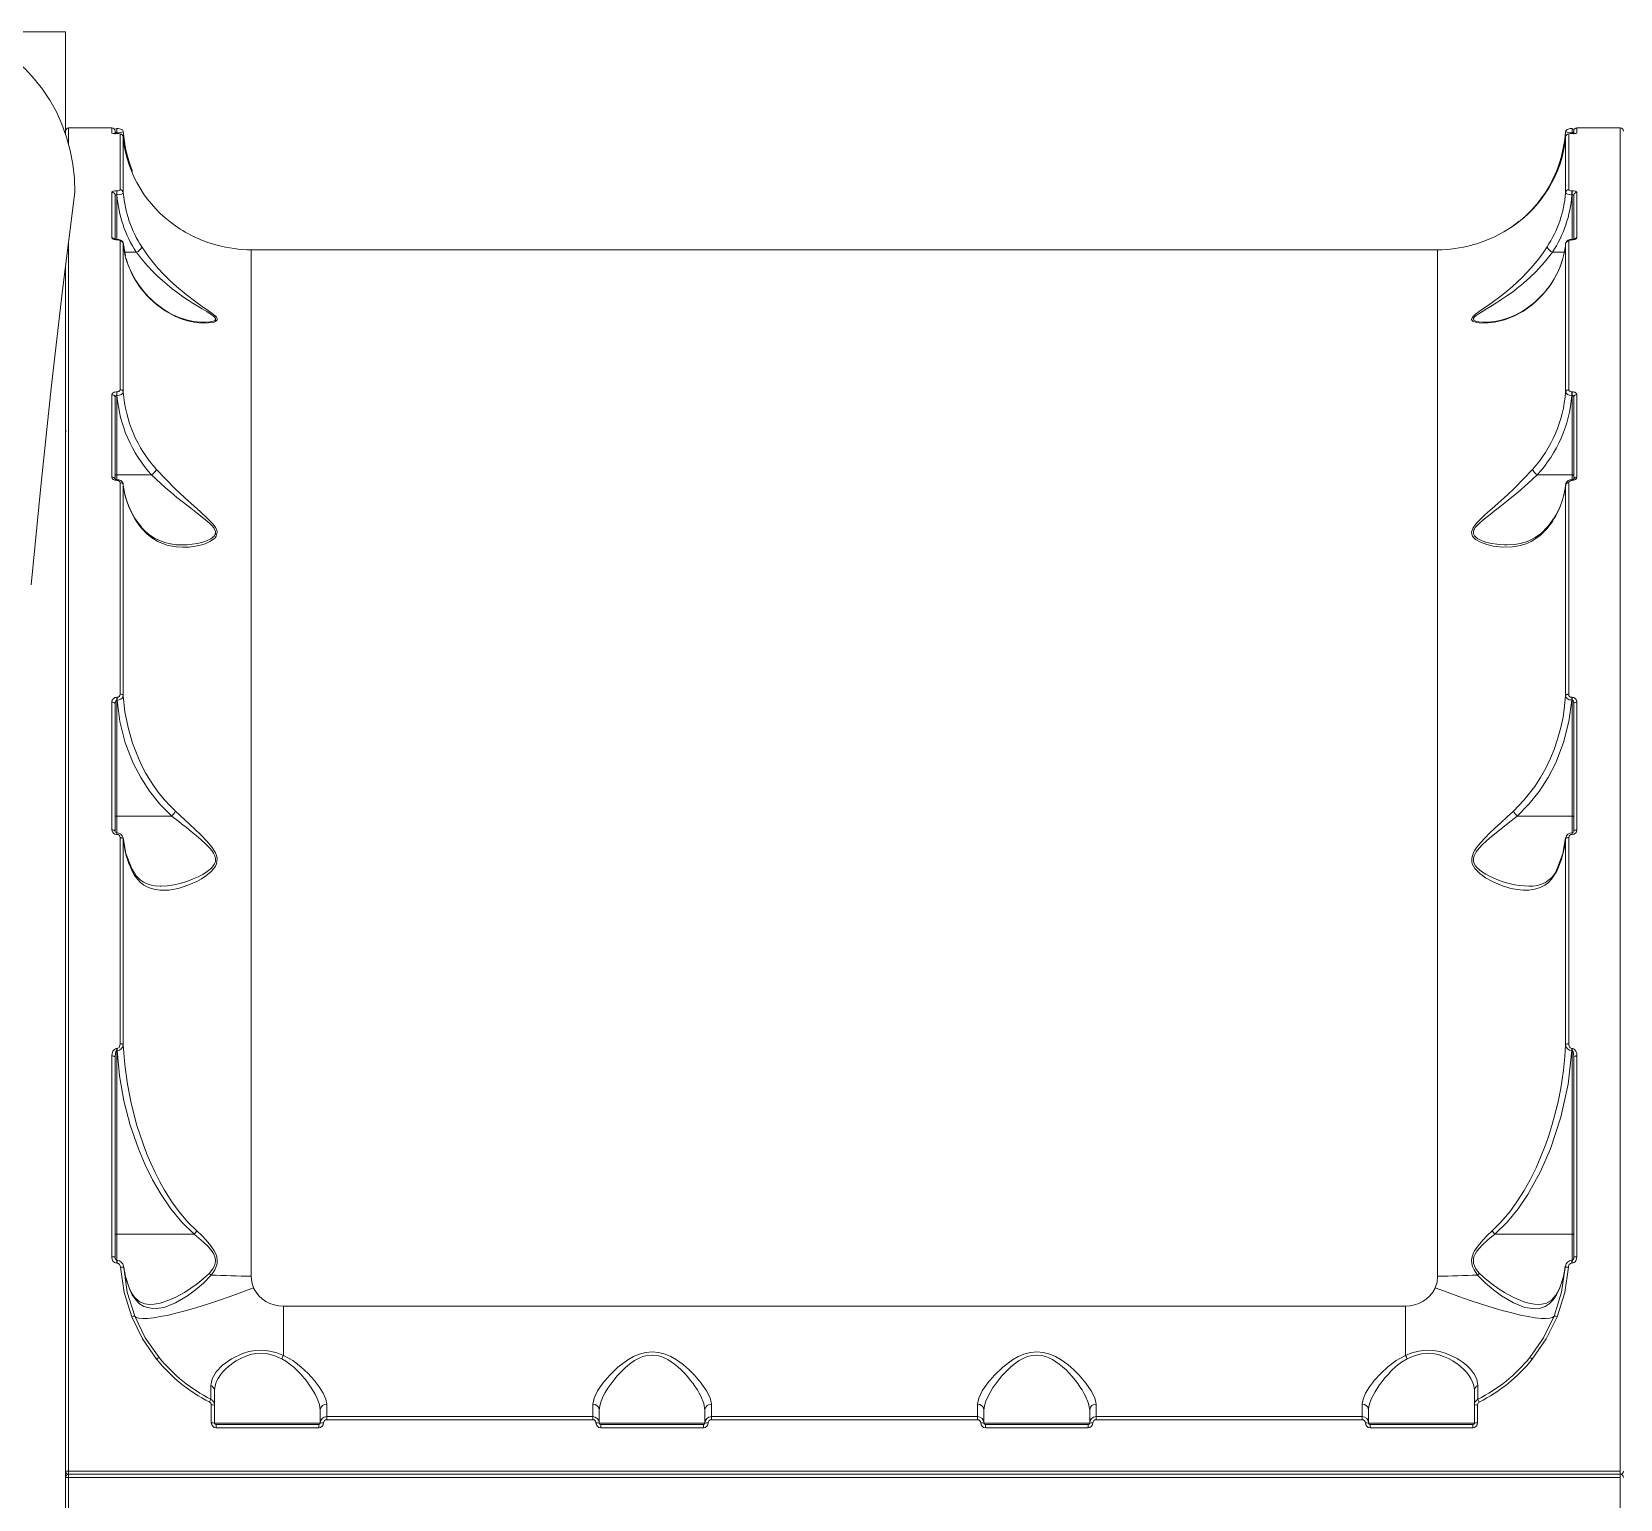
# Model space of a CAD drawing. Header units: millimetres. Extents: x -3852 to 3754, y -3689 to 3034.
# Drawn here: x 189 to 684.5, y 1056.1 to 1513.9 of the extents above; entities that cross this region are included whole.
import ezdxf

# ---------------------------------------------------------------- set-up
doc = ezdxf.new("R2010")
doc.units = ezdxf.units.MM
doc.layers.add('DIKOM_ОБЪЕКТ', color=7, linetype='Continuous')

msp = doc.modelspace()

# ---------------------------------------------------------------- linework, layer by layer
at = {"layer": 'DIKOM_ОБЪЕКТ', "color": 7, "linetype": 'Continuous', "lineweight": 15}
for p, q in [((199.538, 1513.883), (178.538, 1513.883)), ((199.538, 1482.099), (199.538, 1513.883)), ((214.038, 1483.883), (200.538, 1483.883)), ((200.538, 1478.815), (200.538, 1483.883)), ((214.038, 1482.287), (214.038, 1483.883)), ((215.038, 1481.992), (215.038, 1482.722)), ((215.571, 1483.715), (215.538, 1483.715)), ((215.538, 1482.38), (215.538, 1483.715)), ((215.538, 1482.38), (215.571, 1482.38)), ((215.538, 1482.38), (215.538, 1482.125)), ((215.641, 1482.125), (215.538, 1482.125)), ((215.538, 1482.121), (215.538, 1482.125)), ((215.641, 1482.121), (215.538, 1482.121)), ((215.571, 1482.38), (215.571, 1483.715)), ((215.571, 1482.38), (215.609, 1482.111)), ((215.641, 1482.121), (215.641, 1482.125)), ((215.752, 1482.119), (215.641, 1482.123)), ((216.598, 1464.58), (216.598, 1482.011)), ((217.595, 1482.755), (217.525, 1482.694)), ((667.551, 1482.693), (667.481, 1482.755)), ((668.478, 1482.011), (668.478, 1464.58)), ((669.435, 1482.123), (669.358, 1482.12)), ((669.538, 1482.125), (669.435, 1482.125)), ((669.435, 1482.121), (669.435, 1482.125)), ((669.538, 1482.121), (669.435, 1482.121)), ((669.505, 1482.38), (669.467, 1482.111)), ((669.538, 1483.715), (669.505, 1483.715)), ((669.505, 1483.715), (669.505, 1482.38)), ((669.505, 1482.38), (669.538, 1482.38)), ((669.538, 1483.715), (669.538, 1482.38)), ((669.538, 1482.125), (669.538, 1482.38)), ((669.538, 1482.121), (669.538, 1482.125)), ((670.038, 1482.722), (670.038, 1481.991)), ((684.538, 1483.883), (671.038, 1483.883)), ((671.038, 1483.883), (671.038, 1482.287)), ((684.538, 1483.883), (684.538, 1064.885)), ((217.595, 1463.696), (217.595, 1481.088)), ((667.481, 1481.088), (667.481, 1463.696)), ((214.038, 1449.62), (214.038, 1463.821)), ((215.038, 1449.123), (215.038, 1462.869)), ((215.593, 1464.278), (215.538, 1464.278)), ((215.538, 1462.994), (215.538, 1464.278)), ((215.538, 1462.994), (215.593, 1462.994)), ((215.538, 1462.994), (215.538, 1449.077)), ((215.593, 1464.278), (215.593, 1462.994)), ((669.538, 1464.278), (669.483, 1464.278)), ((669.483, 1462.994), (669.483, 1464.278)), ((669.483, 1462.994), (669.538, 1462.994)), ((669.538, 1464.278), (669.538, 1462.994)), ((669.538, 1449.077), (669.538, 1462.994)), ((670.038, 1462.869), (670.038, 1449.124)), ((671.038, 1463.821), (671.038, 1449.62)), ((653.047, 1454.752), (650.773, 1453.069)), ((200.538, 1064.885), (200.538, 1448.57)), ((215.618, 1449.077), (215.538, 1449.077)), ((215.538, 1448.993), (215.538, 1449.077)), ((215.618, 1448.993), (215.538, 1448.993)), ((215.618, 1449.076), (215.618, 1448.993)), ((216.598, 1402.195), (216.598, 1448.582)), ((217.512, 1447.953), (217.595, 1447.733)), ((218.271, 1443.965), (217.537, 1448.111)), ((217.595, 1401.448), (217.595, 1447.733)), ((667.481, 1447.733), (667.481, 1401.448)), ((667.538, 1448.111), (667.493, 1447.764)), ((668.478, 1448.582), (668.478, 1402.195)), ((669.538, 1449.077), (669.458, 1449.077)), ((669.458, 1448.993), (669.458, 1449.076)), ((669.538, 1448.993), (669.458, 1448.993)), ((669.538, 1448.993), (669.538, 1449.077)), ((221.653, 1445.113), (218.068, 1445.113)), ((221.653, 1445.113), (221.659, 1445.114)), ((627.588, 1445.883), (257.488, 1445.883)), ((257.488, 1445.883), (257.488, 1125.731)), ((627.588, 1125.731), (627.588, 1445.883)), ((663.417, 1445.114), (663.423, 1445.113)), ((663.423, 1445.113), (667.076, 1445.113)), ((199.538, 687.189), (199.538, 1440.578)), ((227.906, 1428.851), (227.733, 1429.114)), ((657.342, 1429.113), (657.17, 1428.851)), ((642.827, 1423.279), (642.337, 1423.273)), ((214.038, 1374.925), (214.038, 1400.645)), ((215.038, 1374.32), (215.038, 1399.843)), ((215.538, 1401.585), (215.618, 1401.585)), ((215.538, 1401.585), (215.538, 1400.455)), ((215.538, 1400.455), (215.538, 1375.653)), ((215.538, 1400.455), (215.618, 1400.455)), ((215.618, 1401.585), (215.618, 1400.455)), ((669.458, 1401.585), (669.538, 1401.585)), ((669.458, 1400.455), (669.458, 1401.585)), ((669.538, 1400.455), (669.458, 1400.455)), ((669.538, 1401.585), (669.538, 1400.455)), ((669.538, 1375.653), (669.538, 1400.455)), ((670.038, 1399.843), (670.038, 1374.32)), ((671.038, 1400.645), (671.038, 1374.925)), ((226.426, 1375.653), (215.538, 1375.653)), ((215.538, 1375.653), (215.538, 1374.174)), ((215.593, 1374.174), (215.538, 1374.174)), ((215.538, 1373.912), (215.538, 1374.174)), ((215.538, 1373.912), (215.593, 1373.912)), ((215.593, 1374.174), (215.593, 1373.912)), ((216.598, 1307.256), (216.598, 1373.233)), ((217.503, 1372.856), (217.595, 1372.55)), ((217.595, 1306.719), (217.595, 1372.55)), ((226.426, 1375.653), (226.428, 1375.654)), ((658.648, 1375.654), (658.65, 1375.653)), ((658.65, 1375.653), (669.538, 1375.653)), ((667.481, 1372.55), (667.573, 1372.856)), ((667.481, 1372.55), (667.481, 1306.719)), ((668.478, 1373.233), (668.478, 1307.256)), ((669.538, 1374.174), (669.483, 1374.174)), ((669.483, 1373.912), (669.483, 1374.174)), ((669.483, 1373.912), (669.538, 1373.912)), ((669.538, 1374.174), (669.538, 1375.653)), ((669.538, 1374.174), (669.538, 1373.912)), ((214.038, 1264.905), (214.038, 1304.768)), ((215.038, 1264.426), (215.038, 1304.195)), ((215.538, 1306.29), (215.641, 1306.29)), ((215.538, 1306.29), (215.538, 1305.39)), ((215.538, 1305.39), (215.538, 1269.236)), ((215.538, 1305.39), (215.641, 1305.39)), ((215.641, 1306.29), (215.641, 1305.39)), ((669.435, 1306.29), (669.538, 1306.29)), ((669.435, 1306.29), (669.435, 1305.39)), ((669.538, 1305.39), (669.435, 1305.39)), ((669.538, 1306.29), (669.538, 1305.39)), ((669.538, 1269.236), (669.538, 1305.39)), ((670.038, 1304.195), (670.038, 1264.426)), ((671.038, 1304.768), (671.038, 1264.905)), ((232.698, 1269.236), (215.538, 1269.236)), ((215.538, 1269.236), (215.538, 1264.013)), ((232.701, 1269.237), (232.698, 1269.236)), ((652.375, 1269.237), (652.378, 1269.236)), ((652.378, 1269.236), (669.538, 1269.236)), ((669.538, 1264.013), (669.538, 1269.236)), ((215.571, 1264.013), (215.538, 1264.013)), ((215.538, 1263.488), (215.538, 1264.013)), ((215.571, 1263.488), (215.571, 1264.013)), ((669.538, 1264.013), (669.505, 1264.013)), ((669.505, 1264.013), (669.505, 1263.488)), ((669.538, 1264.013), (669.538, 1263.488)), ((215.538, 1263.488), (215.571, 1263.488)), ((216.598, 1198.195), (216.598, 1262.516)), ((217.506, 1262.464), (217.595, 1262.078)), ((217.595, 1197.898), (217.595, 1262.078)), ((667.481, 1262.078), (667.57, 1262.464)), ((667.481, 1262.078), (667.481, 1197.898)), ((668.478, 1262.516), (668.478, 1198.195)), ((669.505, 1263.488), (669.538, 1263.488)), ((214.038, 1131.729), (214.038, 1194.395)), ((215.538, 1196.736), (215.659, 1196.736)), ((215.538, 1196.736), (215.538, 1196.088)), ((215.538, 1196.088), (215.538, 1138.8)), ((215.538, 1196.088), (215.659, 1196.088)), ((215.659, 1196.736), (215.659, 1196.088)), ((669.417, 1196.736), (669.538, 1196.736)), ((669.417, 1196.736), (669.417, 1196.088)), ((669.538, 1196.088), (669.417, 1196.088)), ((669.538, 1196.736), (669.538, 1196.088)), ((669.538, 1138.8), (669.538, 1196.088)), ((671.038, 1194.395), (671.038, 1131.729)), ((215.038, 1131.567), (215.038, 1194.084)), ((670.038, 1194.084), (670.038, 1131.567)), ((239.651, 1138.8), (215.538, 1138.8)), ((215.538, 1138.8), (215.538, 1130.63)), ((645.425, 1138.8), (669.538, 1138.8)), ((669.538, 1130.63), (669.538, 1138.8)), ((215.632, 1130.63), (215.538, 1130.63)), ((215.538, 1129.787), (215.538, 1130.63)), ((215.538, 1129.787), (215.632, 1129.787)), ((215.632, 1130.63), (215.632, 1129.787)), ((669.538, 1130.63), (669.444, 1130.63)), ((669.444, 1129.787), (669.444, 1130.63)), ((669.444, 1129.787), (669.538, 1129.787)), ((669.538, 1130.63), (669.538, 1129.787)), ((217.706, 1128.413), (217.609, 1128.836)), ((218.074, 1126.546), (217.678, 1128.829)), ((219.411, 1122.089), (218.267, 1125.564)), ((666.808, 1125.564), (665.665, 1122.089)), ((667.398, 1128.829), (667.002, 1126.546)), ((667.469, 1128.844), (667.37, 1128.413)), ((267.538, 1116.385), (617.538, 1116.385)), ((267.538, 1116.385), (267.538, 1100.977)), ((617.538, 1100.977), (617.538, 1116.385)), ((244.94, 1087.409), (244.942, 1087.28)), ((245.038, 1079.921), (245.038, 1085.548)), ((246.038, 1085.496), (246.038, 1089.985)), ((246.038, 1079.883), (246.038, 1085.496)), ((281.038, 1081.883), (281.038, 1085.741)), ((364.038, 1085.741), (364.038, 1081.883)), ((401.038, 1081.883), (401.038, 1085.741)), ((484.038, 1085.741), (484.038, 1081.883)), ((521.038, 1081.883), (521.038, 1085.741)), ((604.038, 1085.741), (604.038, 1081.883)), ((639.038, 1089.985), (639.038, 1085.496)), ((639.038, 1085.496), (639.038, 1079.883)), ((640.038, 1085.548), (640.038, 1079.921)), ((640.134, 1087.28), (640.136, 1087.41)), ((279.038, 1083.933), (279.038, 1079.883)), ((281.038, 1080.924), (281.038, 1081.883)), ((364.038, 1081.883), (281.038, 1081.883)), ((364.038, 1080.924), (281.038, 1080.924)), ((364.038, 1081.883), (364.038, 1080.924)), ((366.038, 1079.883), (366.038, 1083.933)), ((399.038, 1083.933), (399.038, 1079.883)), ((401.038, 1080.924), (401.038, 1081.883)), ((484.038, 1081.883), (401.038, 1081.883)), ((484.038, 1080.924), (401.038, 1080.924)), ((484.038, 1081.883), (484.038, 1080.924)), ((486.038, 1079.883), (486.038, 1083.933)), ((519.038, 1083.933), (519.038, 1079.883)), ((521.038, 1080.924), (521.038, 1081.883)), ((604.038, 1081.883), (521.038, 1081.883)), ((604.038, 1080.924), (521.038, 1080.924)), ((604.038, 1081.883), (604.038, 1080.924)), ((606.038, 1079.883), (606.038, 1083.933)), ((246.038, 1079.883), (279.038, 1079.883)), ((246.538, 1079.383), (246.538, 1078.418)), ((278.538, 1079.383), (246.538, 1079.383)), ((278.538, 1078.418), (246.538, 1078.418)), ((278.538, 1078.418), (278.538, 1079.383)), ((366.038, 1079.883), (399.038, 1079.883)), ((366.538, 1079.383), (366.538, 1078.418)), ((398.538, 1079.383), (366.538, 1079.383)), ((398.538, 1078.418), (366.538, 1078.418)), ((398.538, 1078.418), (398.538, 1079.383)), ((486.038, 1079.883), (519.038, 1079.883)), ((486.538, 1079.383), (486.538, 1078.418)), ((518.538, 1079.383), (486.538, 1079.383)), ((518.538, 1078.418), (486.538, 1078.418)), ((518.538, 1078.418), (518.538, 1079.383)), ((606.038, 1079.883), (639.038, 1079.883)), ((606.538, 1079.383), (606.538, 1078.418)), ((638.538, 1079.383), (606.538, 1079.383)), ((638.538, 1078.418), (606.538, 1078.418)), ((638.538, 1078.418), (638.538, 1079.383)), ((684.538, 1064.885), (200.538, 1064.885)), ((200.538, 1064.885), (200.538, 1064.383)), ((200.538, 1064.383), (200.538, 1063.883)), ((684.538, 1063.883), (200.538, 1063.883)), ((200.538, 1063.883), (200.538, 1063.383)), ((200.538, 1063.883), (684.538, 1063.883)), ((200.538, 1063.383), (200.538, 1062.881)), ((200.538, 1062.881), (684.538, 1062.881)), ((200.538, 679.196), (200.538, 1062.881)), ((684.538, 1064.383), (684.538, 1064.885)), ((684.538, 1063.883), (684.538, 1064.383)), ((684.538, 1063.883), (684.538, 1063.383)), ((684.538, 1063.383), (684.538, 1062.881)), ((684.538, 1062.881), (684.538, 643.883))]:
    msp.add_line(p, q, dxfattribs=at)
at = {"layer": 'DIKOM_ОБЪЕКТ', "color": 7, "linetype": 'Continuous', "lineweight": 15, "flags": 128}
for points in [[(159.213, 1513.883), (162.987, 1513.693), (166.732, 1513.123), (170.42, 1512.179), (174.023, 1510.868), (177.513, 1509.198), (180.863, 1507.184), (184.049, 1504.841), (187.046, 1502.185), (189.831, 1499.238), (192.383, 1496.022), (194.683, 1492.562), (196.713, 1488.883), (198.457, 1485.014), (199.903, 1480.984), (201.038, 1476.824), (201.856, 1472.565), (202.349, 1468.241), (202.514, 1463.883)], [(215.038, 1482.757), (215.065, 1482.634), (215.151, 1482.519), (215.225, 1482.463), (215.307, 1482.423), (215.42, 1482.391), (215.538, 1482.38)], [(215.538, 1483.695), (215.379, 1483.634), (215.281, 1483.53), (215.258, 1483.464)], [(217.562, 1482.694), (217.554, 1482.802), (217.53, 1482.907), (217.44, 1483.1), (217.291, 1483.268), (217.077, 1483.409), (216.438, 1483.604), (216.02, 1483.662), (215.571, 1483.695)], [(669.505, 1483.695), (668.887, 1483.666), (668.293, 1483.536), (668.011, 1483.401), (667.769, 1483.208), (667.596, 1482.965), (667.513, 1482.694)], [(220.236, 1470.27), (220.304, 1470.355), (220.368, 1470.514), (220.354, 1470.638)], [(664.722, 1470.638), (664.708, 1470.514), (664.771, 1470.355), (664.83, 1470.283)], [(202.514, 1463.883), (198.649, 1433.321), (195.091, 1402.71), (191.84, 1372.053), (188.898, 1341.354)], [(214.038, 1463.821), (214.152, 1463.997), (214.476, 1464.144), (214.962, 1464.243), (215.538, 1464.278)], [(215.038, 1462.869), (215.056, 1462.903), (215.097, 1462.929), (215.184, 1462.958), (215.264, 1462.974), (215.353, 1462.986), (215.538, 1462.994)], [(216.598, 1464.58), (216.521, 1464.465), (216.304, 1464.367), (215.978, 1464.302), (215.593, 1464.278)], [(217.595, 1463.696), (217.443, 1463.448), (217.008, 1463.228), (216.359, 1463.068), (215.593, 1462.994)], [(669.483, 1462.994), (668.717, 1463.068), (668.068, 1463.228), (667.633, 1463.448), (667.481, 1463.696)], [(669.483, 1464.278), (669.097, 1464.302), (668.772, 1464.367), (668.555, 1464.465), (668.478, 1464.58)], [(669.538, 1464.278), (670.114, 1464.243), (670.6, 1464.144), (670.924, 1463.997), (671.038, 1463.821)], [(669.538, 1462.994), (669.723, 1462.986), (669.812, 1462.974), (669.892, 1462.958), (669.979, 1462.929), (670.02, 1462.903), (670.038, 1462.869)], [(638.265, 1447.333), (638.218, 1447.321), (638.417, 1447.374), (638.793, 1447.476), (639.243, 1447.604), (639.819, 1447.775), (641.442, 1448.309), (643.354, 1449.037), (645.33, 1449.91), (648.261, 1451.454), (651.195, 1453.341)], [(215.538, 1448.993), (215.238, 1449.006), (214.95, 1449.044), (214.69, 1449.103), (214.464, 1449.183), (214.147, 1449.386), (214.038, 1449.62)], [(215.538, 1449.076), (215.369, 1449.082), (215.209, 1449.097), (215.072, 1449.117), (214.974, 1449.134), (214.925, 1449.133), (214.926, 1449.128)], [(215.618, 1448.993), (215.814, 1448.985), (216.002, 1448.961), (216.173, 1448.922), (216.321, 1448.87), (216.527, 1448.737), (216.598, 1448.582)], [(668.478, 1448.582), (668.549, 1448.737), (668.756, 1448.87), (668.904, 1448.923), (669.075, 1448.961), (669.262, 1448.985), (669.458, 1448.993)], [(671.038, 1449.62), (670.928, 1449.385), (670.612, 1449.183), (670.385, 1449.103), (670.125, 1449.044), (669.838, 1449.006), (669.538, 1448.993)], [(221.659, 1445.114), (223.245, 1443.045), (224.983, 1441.004), (226.866, 1439.005), (228.261, 1437.641), (229.779, 1436.254), (231.234, 1435.009), (232.835, 1433.721), (234.255, 1432.645), (235.07, 1432.052), (235.504, 1431.743), (235.728, 1431.585), (235.842, 1431.506), (235.899, 1431.466), (235.928, 1431.446), (235.942, 1431.436), (235.949, 1431.431), (235.953, 1431.429), (235.954, 1431.427), (235.955, 1431.427), (235.956, 1431.426), (235.956, 1431.426), (235.956, 1431.426), (235.956, 1431.426), (235.956, 1431.426), (235.956, 1431.426), (236.679, 1430.931), (238.114, 1429.979), (239.084, 1429.359), (240.638, 1428.397), (242.168, 1427.474), (243.641, 1426.585), (244.984, 1425.725), (245.593, 1425.278), (246.021, 1424.891), (246.311, 1424.484), (246.348, 1424.138), (246.147, 1423.86), (245.959, 1423.737), (245.714, 1423.627), (245.169, 1423.469), (244.542, 1423.362), (243.462, 1423.274), (242.656, 1423.268)], [(227.906, 1428.851), (230.614, 1426.823), (233.631, 1425.176), (235.613, 1424.375), (237.648, 1423.751), (239.661, 1423.318), (241.206, 1423.108), (242.617, 1423.014), (244.121, 1423.037), (245.309, 1423.182), (245.898, 1423.328), (246.35, 1423.507), (246.88, 1424.063), (246.852, 1424.421), (246.619, 1424.835), (246.228, 1425.265), (245.723, 1425.709), (244.149, 1426.879), (242.208, 1428.221), (240.173, 1429.649), (237.158, 1431.907), (234.138, 1434.416), (232.134, 1436.25), (230.197, 1438.18), (228.357, 1440.181), (225.635, 1443.518), (223.363, 1446.764)], [(661.713, 1446.764), (660.253, 1444.622), (658.598, 1442.429), (656.741, 1440.207), (653.934, 1437.218), (650.98, 1434.453), (648.992, 1432.768), (646.962, 1431.169), (644.975, 1429.701), (643.425, 1428.607), (642.03, 1427.643), (640.554, 1426.614), (639.429, 1425.771), (638.89, 1425.304), (638.504, 1424.894), (638.188, 1424.11), (638.33, 1423.802), (638.668, 1423.538), (639.106, 1423.351), (639.688, 1423.198), (641.332, 1423.017), (643.304, 1423.058), (645.356, 1423.308), (648.389, 1424.021), (651.396, 1425.154), (654.35, 1426.752), (657.17, 1428.851)], [(642.337, 1423.273), (641.806, 1423.267), (640.424, 1423.377), (639.768, 1423.502), (639.275, 1423.661), (638.876, 1423.907), (638.716, 1424.2), (638.799, 1424.553), (638.934, 1424.753), (639.131, 1424.969), (639.583, 1425.356), (640.208, 1425.804), (641.554, 1426.658), (643.017, 1427.539), (644.545, 1428.461), (646.096, 1429.424), (647.653, 1430.432), (649.209, 1431.489), (650.891, 1432.696), (652.302, 1433.769), (654.394, 1435.473), (656.363, 1437.219), (658.241, 1439.037), (660.964, 1442), (663.417, 1445.114)], [(214.038, 1400.645), (214.148, 1400.998), (214.464, 1401.302), (214.691, 1401.421), (214.951, 1401.51), (215.238, 1401.566), (215.538, 1401.585)], [(216.598, 1402.195), (216.527, 1401.965), (216.32, 1401.768), (216.172, 1401.69), (216.001, 1401.633), (215.814, 1401.597), (215.618, 1401.585)], [(217.595, 1401.448), (217.445, 1401.096), (217.024, 1400.782), (216.383, 1400.554), (215.618, 1400.455)], [(669.458, 1400.455), (668.691, 1400.555), (668.05, 1400.782), (667.63, 1401.096), (667.481, 1401.448)], [(669.458, 1401.585), (669.262, 1401.597), (669.074, 1401.633), (668.903, 1401.691), (668.755, 1401.768), (668.549, 1401.966), (668.478, 1402.195)], [(669.538, 1401.585), (669.838, 1401.566), (670.126, 1401.51), (670.386, 1401.421), (670.612, 1401.301), (670.929, 1400.998), (671.038, 1400.645)], [(215.538, 1373.912), (214.962, 1373.99), (214.476, 1374.21), (214.152, 1374.538), (214.038, 1374.925)], [(215.538, 1374.174), (215.361, 1374.185), (215.222, 1374.212), (215.12, 1374.246), (215.054, 1374.279), (215.005, 1374.32), (215.011, 1374.32)], [(215.538, 1375.653), (215.44, 1375.65), (215.347, 1375.641), (215.26, 1375.626), (215.184, 1375.606), (215.122, 1375.581), (215.076, 1375.553), (215.048, 1375.522), (215.038, 1375.49)], [(215.593, 1373.912), (215.978, 1373.859), (216.304, 1373.713), (216.521, 1373.493), (216.598, 1373.233)], [(216.598, 1373.233), (216.784, 1373.22), (216.964, 1373.182), (217.13, 1373.12), (217.279, 1373.036), (217.403, 1372.933), (217.499, 1372.815), (217.564, 1372.686), (217.595, 1372.55)], [(223.363, 1358.919), (224.826, 1357.34), (226.485, 1355.987), (228.346, 1354.871), (231.182, 1353.768), (234.119, 1353.195), (236.111, 1353.074), (238.153, 1353.149), (240.16, 1353.416), (241.708, 1353.761), (243.099, 1354.195), (244.581, 1354.84), (245.701, 1355.552), (246.233, 1356.044), (246.608, 1356.556), (246.882, 1357.828), (246.72, 1358.501), (246.366, 1359.228), (245.922, 1359.884), (245.34, 1360.595), (243.686, 1362.29), (241.717, 1364.097), (239.68, 1365.908), (236.666, 1368.618), (233.657, 1371.441), (230.71, 1374.378), (227.906, 1377.372)], [(226.428, 1375.654), (227.818, 1374.321), (229.33, 1372.925), (230.781, 1371.635), (232.372, 1370.267), (234.338, 1368.639), (236.4, 1366.99), (238.606, 1365.275), (240.71, 1363.659), (242.743, 1362.062), (244.591, 1360.468), (245.211, 1359.842), (245.745, 1359.197), (246.167, 1358.491), (246.353, 1357.845), (246.299, 1357.223), (246.178, 1356.924), (245.995, 1356.636), (245.556, 1356.182), (244.94, 1355.743), (243.59, 1355.091), (242.127, 1354.608), (240.605, 1354.252), (239.049, 1354.003), (237.474, 1353.853), (235.905, 1353.801), (235.835, 1353.803)], [(657.17, 1377.372), (654.362, 1374.374), (651.414, 1371.437), (649.428, 1369.557), (647.397, 1367.698), (645.399, 1365.911), (643.845, 1364.531), (642.428, 1363.255), (640.927, 1361.843), (639.746, 1360.606), (639.157, 1359.887), (638.708, 1359.225), (638.193, 1357.821), (638.23, 1357.167), (638.473, 1356.547), (638.849, 1356.038), (639.382, 1355.547), (640.951, 1354.615), (642.887, 1353.896), (644.928, 1353.414), (647.951, 1353.087), (650.955, 1353.195), (652.953, 1353.528), (654.889, 1354.085), (656.731, 1354.872), (659.446, 1356.634), (661.713, 1358.919)], [(649.24, 1353.801), (649.218, 1353.801), (649.19, 1353.801), (649.175, 1353.801), (649.168, 1353.801), (649.165, 1353.801), (649.163, 1353.801), (649.162, 1353.801), (649.161, 1353.801), (649.161, 1353.801), (649.161, 1353.801), (649.161, 1353.801), (649.161, 1353.801), (649.161, 1353.801), (648.402, 1353.815), (647.001, 1353.899), (646.03, 1354.003), (644.468, 1354.253), (642.938, 1354.611), (641.468, 1355.098), (640.134, 1355.744), (639.518, 1356.182), (639.081, 1356.636), (638.776, 1357.225), (638.723, 1357.851), (638.911, 1358.494), (639.092, 1358.839), (639.332, 1359.199), (639.836, 1359.809), (640.501, 1360.483), (641.573, 1361.435), (642.733, 1362.383), (643.946, 1363.334), (645.192, 1364.293), (646.477, 1365.281), (648.041, 1366.492), (649.602, 1367.724), (651.271, 1369.074), (652.702, 1370.265), (655.744, 1372.924), (658.648, 1375.654), (658.648, 1375.654)], [(667.481, 1372.55), (667.512, 1372.686), (667.577, 1372.815), (667.673, 1372.933), (667.797, 1373.036), (667.946, 1373.12), (668.112, 1373.182), (668.292, 1373.22), (668.478, 1373.233)], [(668.478, 1373.233), (668.555, 1373.493), (668.772, 1373.713), (669.097, 1373.859), (669.483, 1373.912)], [(670.038, 1375.491), (670, 1375.553), (669.891, 1375.606), (669.729, 1375.641), (669.538, 1375.653)], [(671.038, 1374.925), (670.924, 1374.538), (670.6, 1374.21), (670.114, 1373.99), (669.538, 1373.912)], [(670.065, 1374.32), (670.071, 1374.32), (670.022, 1374.279), (669.956, 1374.246), (669.854, 1374.212), (669.715, 1374.185), (669.538, 1374.174)], [(223.363, 1358.919), (223.316, 1359.224), (223.213, 1359.386)], [(661.846, 1359.427), (659.963, 1357.452), (658.051, 1356.075), (656.458, 1355.246), (655.259, 1354.772), (654.449, 1354.513), (653.304, 1354.223), (651.585, 1353.937), (649.24, 1353.801)], [(661.863, 1359.386), (661.76, 1359.224), (661.713, 1358.919)], [(215.038, 1304.195), (215.019, 1304.307), (214.962, 1304.414), (214.869, 1304.513), (214.745, 1304.6), (214.594, 1304.672), (214.421, 1304.725), (214.233, 1304.757), (214.038, 1304.768)], [(215.038, 1304.195), (215.128, 1304.88), (215.265, 1305.197), (215.397, 1305.342), (215.467, 1305.378), (215.538, 1305.39)], [(215.641, 1305.39), (216.529, 1298.698), (218.211, 1292.109), (220.666, 1285.776), (223.029, 1281.211), (225.783, 1276.957), (229.006, 1272.936), (232.701, 1269.237)], [(216.598, 1307.256), (216.784, 1307.245), (216.964, 1307.215), (217.13, 1307.167), (217.279, 1307.101), (217.403, 1307.02), (217.499, 1306.927), (217.564, 1306.825), (217.595, 1306.719)], [(233.881, 1270.739), (232.166, 1272.406), (230.47, 1274.246), (228.805, 1276.264), (227.188, 1278.463), (225.838, 1280.516), (224.525, 1282.742), (223.393, 1284.891), (222.282, 1287.263), (220.459, 1291.984), (219.072, 1296.826), (218.119, 1301.738), (217.595, 1306.719)], [(667.481, 1306.719), (667.198, 1303.548), (666.688, 1300.098), (666.009, 1296.845), (665.003, 1293.181), (663.915, 1290.013), (662.82, 1287.323), (661.326, 1284.187), (659.684, 1281.243), (657.884, 1278.457), (654.604, 1274.243), (651.195, 1270.739)], [(652.375, 1269.237), (656.059, 1272.923), (659.275, 1276.933), (662.062, 1281.239), (664.429, 1285.817), (666.872, 1292.131), (668.548, 1298.706), (669.435, 1305.39)], [(668.478, 1307.256), (668.292, 1307.245), (668.112, 1307.215), (667.946, 1307.167), (667.797, 1307.101), (667.673, 1307.02), (667.577, 1306.927), (667.512, 1306.825), (667.481, 1306.719)], [(667.481, 1306.719), (667.613, 1306.272), (667.993, 1305.855), (668.279, 1305.677), (668.624, 1305.532), (669.015, 1305.434), (669.435, 1305.39)], [(669.538, 1305.39), (669.609, 1305.378), (669.679, 1305.342), (669.811, 1305.196), (669.948, 1304.879), (670.038, 1304.195)], [(671.038, 1304.768), (670.843, 1304.757), (670.655, 1304.725), (670.482, 1304.672), (670.331, 1304.6), (670.206, 1304.513), (670.114, 1304.414), (670.057, 1304.307), (670.038, 1304.195)], [(215.538, 1269.236), (215.44, 1269.233), (215.347, 1269.223), (215.26, 1269.208), (215.184, 1269.188), (215.122, 1269.164), (215.076, 1269.136), (215.048, 1269.106), (215.038, 1269.074)], [(220.354, 1252.081), (221.112, 1250.713), (221.993, 1249.509), (222.949, 1248.523), (224.023, 1247.696), (225.502, 1246.908), (227.159, 1246.375), (228.999, 1246.101), (231.786, 1246.154), (234.653, 1246.66), (236.596, 1247.219), (238.582, 1247.958), (240.524, 1248.854), (242.022, 1249.679), (243.355, 1250.547), (244.775, 1251.684), (245.834, 1252.82), (246.329, 1253.563), (246.669, 1254.306), (246.869, 1256.036), (246.685, 1256.899), (246.319, 1257.804), (245.876, 1258.599), (245.303, 1259.441), (243.683, 1261.39), (241.764, 1263.375), (239.776, 1265.292), (236.829, 1268.033), (233.881, 1270.739)], [(232.698, 1269.236), (233.363, 1268.708), (234.09, 1268.132), (234.881, 1267.506), (235.733, 1266.829), (237.256, 1265.618), (238.778, 1264.396), (240.293, 1263.156), (241.79, 1261.883), (243.241, 1260.565), (244.593, 1259.172), (245.198, 1258.436), (245.721, 1257.664), (246.141, 1256.798), (246.343, 1255.98), (246.321, 1255.146), (246.219, 1254.735), (246.057, 1254.33), (245.652, 1253.662), (245.071, 1252.988), (243.787, 1251.915), (242.386, 1251.026), (240.924, 1250.263), (239.424, 1249.599), (237.395, 1248.851), (235.286, 1248.232), (233.37, 1247.807), (231.34, 1247.508), (229.414, 1247.386), (229.042, 1247.398)], [(651.195, 1270.739), (649.247, 1268.952), (647.261, 1267.123), (645.311, 1265.303), (643.801, 1263.856), (642.421, 1262.478), (640.964, 1260.911), (639.806, 1259.486), (639.225, 1258.639), (638.774, 1257.839), (638.212, 1256.078), (638.203, 1255.205), (638.391, 1254.352), (638.723, 1253.606), (639.211, 1252.861), (640.696, 1251.337), (642.555, 1249.987), (644.526, 1248.867), (647.466, 1247.575), (650.394, 1246.667), (652.343, 1246.276), (654.245, 1246.081), (656.066, 1246.1), (657.907, 1246.373), (659.566, 1246.905), (661.046, 1247.692), (662.127, 1248.523), (663.089, 1249.517), (664.722, 1252.081)], [(656.019, 1247.387), (654.638, 1247.43), (653.226, 1247.568), (651.666, 1247.814), (650.323, 1248.1), (648.651, 1248.547), (647.132, 1249.038), (645.612, 1249.616), (643.95, 1250.362), (642.635, 1251.058), (641.233, 1251.955), (639.957, 1253.037), (639.384, 1253.716), (638.99, 1254.391), (638.745, 1255.206), (638.74, 1256.04), (638.956, 1256.853), (639.617, 1258.072), (640.531, 1259.227), (641.571, 1260.31), (642.694, 1261.359), (643.796, 1262.324), (644.94, 1263.285), (646.317, 1264.412), (648.504, 1266.164), (650.473, 1267.726), (652.378, 1269.236)], [(670.038, 1269.073), (670, 1269.135), (669.891, 1269.188), (669.729, 1269.223), (669.538, 1269.236)], [(214.969, 1264.601), (215.019, 1264.52), (215.038, 1264.426)], [(670.107, 1264.601), (670.057, 1264.52), (670.038, 1264.426)], [(216.598, 1262.516), (216.784, 1262.508), (216.964, 1262.483), (217.13, 1262.444), (217.279, 1262.39), (217.403, 1262.324), (217.499, 1262.248), (217.564, 1262.165), (217.595, 1262.078)], [(220.326, 1252.549), (218.415, 1257.59), (217.583, 1262.432)], [(667.493, 1262.432), (666.661, 1257.59), (664.75, 1252.549)], [(667.481, 1262.078), (667.512, 1262.165), (667.577, 1262.248), (667.673, 1262.324), (667.797, 1262.39), (667.946, 1262.444), (668.112, 1262.483), (668.292, 1262.508), (668.478, 1262.516)], [(220.354, 1252.081), (220.368, 1252.341), (220.304, 1252.593), (220.294, 1252.608)], [(229.077, 1247.383), (227.551, 1247.464), (226.423, 1247.647), (225.63, 1247.851), (225, 1248.068), (224.065, 1248.497), (222.87, 1249.283), (221.532, 1250.633), (220.304, 1252.651)], [(214.038, 1194.395), (214.115, 1195.139), (214.361, 1195.849), (214.822, 1196.453), (215.153, 1196.658), (215.344, 1196.716), (215.538, 1196.736)], [(215.038, 1194.084), (215.019, 1194.145), (214.962, 1194.203), (214.869, 1194.257), (214.745, 1194.304), (214.594, 1194.342), (214.421, 1194.371), (214.233, 1194.389), (214.038, 1194.395)], [(215.038, 1194.084), (215.114, 1195.149), (215.232, 1195.673), (215.379, 1195.985), (215.458, 1196.063), (215.498, 1196.082), (215.538, 1196.088)], [(215.659, 1196.736), (215.9, 1196.783), (216.11, 1196.908), (216.268, 1197.073), (216.399, 1197.285), (216.551, 1197.729), (216.598, 1198.195)], [(215.659, 1196.088), (216.431, 1188.22), (217.804, 1180.435), (219.756, 1172.815), (222.299, 1165.371), (224.36, 1160.475), (226.72, 1155.699), (229.372, 1151.126), (232.426, 1146.672), (235.857, 1142.514), (239.651, 1138.8)], [(216.598, 1198.195), (216.784, 1198.189), (216.964, 1198.173), (217.13, 1198.146), (217.279, 1198.109), (217.403, 1198.065), (217.499, 1198.013), (217.564, 1197.957), (217.595, 1197.898)], [(240.5, 1139.818), (237.749, 1142.565), (235.015, 1145.807), (232.745, 1148.934), (230.493, 1152.488), (228.996, 1155.136), (227.505, 1158.043), (226.164, 1160.922), (224.952, 1163.785), (223.745, 1166.937), (221.836, 1172.742), (220.05, 1179.631), (218.887, 1185.629), (218.069, 1191.674), (217.595, 1197.898)], [(667.481, 1197.898), (667.378, 1196.038), (667.236, 1194.097), (667.048, 1192.074), (666.812, 1189.973), (666.314, 1186.406), (665.971, 1184.351), (665.771, 1183.256), (665.664, 1182.693), (665.608, 1182.407), (665.58, 1182.263), (665.566, 1182.19), (665.558, 1182.154), (665.555, 1182.136), (665.553, 1182.127), (665.552, 1182.123), (665.552, 1182.12), (665.551, 1182.119), (665.551, 1182.119), (665.551, 1182.118), (665.551, 1182.118), (665.551, 1182.118), (665.551, 1182.118), (665.551, 1182.118), (665.025, 1179.626), (664.084, 1175.76), (663.227, 1172.699), (662.249, 1169.582), (661.313, 1166.886), (659.797, 1162.987), (658.282, 1159.536), (656.422, 1155.778), (654.548, 1152.428), (652.309, 1148.901), (650.052, 1145.795), (647.322, 1142.56), (644.576, 1139.818)], [(645.425, 1138.8), (649.218, 1142.514), (652.65, 1146.672), (655.703, 1151.126), (659.598, 1158.118), (662.777, 1165.371), (666.033, 1175.33), (668.253, 1185.615), (669.417, 1196.088)], [(668.478, 1198.195), (668.292, 1198.189), (668.112, 1198.173), (667.946, 1198.146), (667.797, 1198.109), (667.673, 1198.065), (667.577, 1198.013), (667.512, 1197.957), (667.481, 1197.898)], [(668.478, 1198.195), (668.524, 1197.732), (668.675, 1197.287), (668.807, 1197.074), (668.965, 1196.909), (669.182, 1196.779), (669.417, 1196.736)], [(669.538, 1196.736), (669.733, 1196.716), (669.924, 1196.657), (670.255, 1196.452), (670.715, 1195.848), (670.961, 1195.138), (671.038, 1194.395)], [(669.538, 1196.088), (669.578, 1196.082), (669.617, 1196.063), (669.696, 1195.985), (669.842, 1195.676), (669.961, 1195.153), (670.038, 1194.084)], [(671.038, 1194.395), (670.843, 1194.389), (670.655, 1194.371), (670.482, 1194.342), (670.331, 1194.304), (670.206, 1194.257), (670.114, 1194.203), (670.057, 1194.145), (670.038, 1194.084)], [(245.01, 1126.054), (245.638, 1126.893), (246.138, 1127.712), (246.57, 1128.673), (246.821, 1129.619), (246.89, 1130.642), (246.748, 1131.678), (246.443, 1132.624), (245.969, 1133.605), (244.905, 1135.202), (243.441, 1136.93), (242.06, 1138.348), (240.5, 1139.818)], [(644.576, 1139.818), (643.013, 1138.345), (641.631, 1136.925), (640.175, 1135.207), (639.115, 1133.619), (638.636, 1132.632), (638.328, 1131.681), (638.186, 1130.645), (638.254, 1129.622), (638.505, 1128.674), (638.938, 1127.711), (640.066, 1126.054)], [(215.538, 1138.8), (215.44, 1138.796), (215.347, 1138.787), (215.26, 1138.772), (215.184, 1138.751), (215.122, 1138.726), (215.076, 1138.698), (215.048, 1138.667), (215.038, 1138.634)], [(239.651, 1138.8), (241.159, 1137.596), (242.626, 1136.327), (244.025, 1134.96), (245.275, 1133.441), (245.814, 1132.549), (246.168, 1131.699), (246.354, 1130.732), (246.298, 1129.78), (246.036, 1128.915), (245.568, 1128.032), (244.386, 1126.567)], [(640.69, 1126.567), (640.062, 1127.27), (639.506, 1128.034), (639.038, 1128.921), (638.776, 1129.789), (638.723, 1130.748), (638.788, 1131.234), (638.915, 1131.723), (639.274, 1132.573), (639.818, 1133.464), (641.481, 1135.404), (643.288, 1137.066), (645.425, 1138.8)], [(670.038, 1138.634), (670.028, 1138.667), (670, 1138.698), (669.954, 1138.726), (669.891, 1138.751), (669.816, 1138.772), (669.729, 1138.787), (669.635, 1138.796), (669.538, 1138.8)], [(215.538, 1130.63), (215.515, 1130.631), (215.488, 1130.637), (215.418, 1130.669), (215.327, 1130.743), (215.228, 1130.86), (215.059, 1131.201), (214.968, 1131.627)], [(216.711, 1128.49), (216.62, 1128.938), (216.41, 1129.345), (216.074, 1129.658), (215.857, 1129.755), (215.632, 1129.787)], [(671.038, 1131.729), (670.947, 1131.064), (670.668, 1130.452), (670.446, 1130.183), (670.187, 1129.978), (669.876, 1129.837), (669.538, 1129.787)], [(670.108, 1131.627), (670.017, 1131.201), (669.848, 1130.86), (669.749, 1130.743), (669.658, 1130.669), (669.588, 1130.637), (669.561, 1130.631), (669.538, 1130.63)], [(220.217, 1113.011), (217.855, 1120.625), (216.711, 1128.49)], [(217.706, 1128.413), (218.373, 1125.027), (219.491, 1121.705)], [(221.144, 1113.267), (218.829, 1120.716), (217.706, 1128.413)], [(219.491, 1121.705), (220.404, 1119.835), (221.461, 1118.314), (222.666, 1117.12), (224.003, 1116.26), (226.989, 1115.516), (230.299, 1115.935), (233.867, 1117.341), (237.575, 1119.546), (240.109, 1121.413), (242.614, 1123.561), (245.01, 1126.054)], [(244.386, 1126.567), (242.529, 1124.836), (240.598, 1123.297), (238.635, 1121.904), (236.665, 1120.649), (233.976, 1119.165), (231.496, 1118.061), (229.083, 1117.282), (227.266, 1116.936), (225.784, 1116.855)], [(257.488, 1125.731), (257.678, 1123.87), (258.247, 1122.089)], [(626.829, 1122.089), (627.397, 1123.867), (627.588, 1125.731)], [(640.066, 1126.054), (642.461, 1123.562), (644.972, 1121.409), (647.496, 1119.549), (651.208, 1117.341), (654.767, 1115.937), (658.09, 1115.517), (659.626, 1115.732), (661.075, 1116.261), (662.405, 1117.117), (663.614, 1118.313), (664.678, 1119.845), (665.585, 1121.705)], [(659.293, 1116.855), (657.807, 1116.936), (655.984, 1117.285), (654.816, 1117.621), (653.576, 1118.062), (652.264, 1118.612), (651.097, 1119.167), (649.811, 1119.842), (648.407, 1120.652), (646.445, 1121.901), (644.478, 1123.297), (642.545, 1124.838), (640.69, 1126.567)], [(667.37, 1128.413), (666.247, 1120.716), (663.932, 1113.267)], [(668.365, 1128.49), (667.22, 1120.625), (664.859, 1113.011)], [(665.585, 1121.705), (666.703, 1125.027), (667.37, 1128.413)], [(225.814, 1116.842), (224.275, 1117.019), (222.633, 1117.716), (220.974, 1119.261), (220.18, 1120.471), (219.411, 1122.089)], [(219.491, 1121.705), (219.462, 1121.956), (219.412, 1122.088)], [(258.247, 1122.089), (254.554, 1120.682), (250.896, 1119.35), (247.312, 1118.105), (243.835, 1116.959), (240.5, 1115.924), (237.341, 1115.01), (234.388, 1114.226), (231.671, 1113.58), (229.216, 1113.078), (227.048, 1112.725), (225.187, 1112.525), (223.653, 1112.48), (222.461, 1112.589), (221.622, 1112.852), (221.144, 1113.267)], [(626.829, 1122.089), (630.522, 1120.682), (634.18, 1119.35), (637.764, 1118.105), (641.241, 1116.959), (644.576, 1115.924), (647.735, 1115.01), (650.688, 1114.226), (653.405, 1113.58), (655.86, 1113.078), (658.028, 1112.725), (659.889, 1112.525), (661.423, 1112.48), (662.615, 1112.589), (663.454, 1112.852), (663.932, 1113.267)], [(665.665, 1122.089), (664.441, 1119.741), (662.986, 1118.114), (661.283, 1117.16), (659.264, 1116.842)], [(665.664, 1122.088), (665.614, 1121.956), (665.585, 1121.705)], [(227.979, 1099.78), (223.592, 1106.108), (220.217, 1113.011)], [(228.755, 1100.326), (224.454, 1106.514), (221.144, 1113.267)], [(663.932, 1113.267), (660.622, 1106.514), (656.321, 1100.326)], [(664.859, 1113.011), (661.484, 1106.108), (657.097, 1099.78)], [(267.538, 1100.977), (265.475, 1101.779), (263.301, 1102.342), (261.069, 1102.603), (258.859, 1102.541), (256.73, 1102.182), (254.75, 1101.591), (251.298, 1099.951), (248.553, 1097.969), (246.557, 1095.853), (245.324, 1093.691), (244.913, 1091.571)], [(246.038, 1089.985), (246.103, 1090.872), (246.324, 1091.869), (246.598, 1092.642), (247.163, 1093.787), (247.89, 1094.898), (248.532, 1095.705), (249.47, 1096.708), (250.399, 1097.557), (251.191, 1098.193), (251.985, 1098.765), (252.77, 1099.271), (254.213, 1100.067), (255.635, 1100.689), (257.314, 1101.224), (258.961, 1101.538), (262.538, 1101.466)], [(262.538, 1101.466), (264.843, 1100.866), (266.997, 1099.931)], [(281.038, 1085.741), (280.751, 1087.377), (279.953, 1089.215), (278.729, 1091.2), (277.132, 1093.284), (275.226, 1095.381), (272.999, 1097.449), (270.452, 1099.371), (267.538, 1100.977)], [(401.038, 1085.741), (400.638, 1087.705), (399.548, 1089.933), (397.883, 1092.352), (395.753, 1094.835), (394.072, 1096.499), (392.185, 1098.115), (390.148, 1099.569), (388.367, 1100.588), (386.588, 1101.354), (384.565, 1101.901), (382.553, 1102.086), (380.538, 1101.906), (378.512, 1101.362), (376.728, 1100.597), (374.941, 1099.577), (371.9, 1097.298), (369.331, 1094.844), (367.184, 1092.34), (365.524, 1089.925), (364.431, 1087.688), (364.038, 1085.741)], [(366.038, 1083.933), (366.189, 1085.222), (366.622, 1086.659), (367.324, 1088.25), (367.947, 1089.408), (368.756, 1090.728), (369.633, 1092.01), (370.611, 1093.305), (371.679, 1094.592), (372.843, 1095.858), (374.231, 1097.196), (375.516, 1098.274), (377.047, 1099.345), (378.736, 1100.246), (379.66, 1100.606), (380.571, 1100.866), (382.538, 1101.096)], [(382.538, 1101.096), (384.495, 1100.868), (385.41, 1100.608), (386.337, 1100.247), (387.455, 1099.685), (388.525, 1099.024), (389.553, 1098.279), (390.571, 1097.439), (391.661, 1096.432), (392.675, 1095.393), (393.559, 1094.405), (394.463, 1093.308), (395.303, 1092.203), (395.994, 1091.221), (396.657, 1090.198), (397.259, 1089.178), (397.746, 1088.262), (398.69, 1085.968), (399.038, 1083.933)], [(521.038, 1085.741), (520.638, 1087.705), (519.548, 1089.933), (517.883, 1092.352), (515.753, 1094.835), (514.072, 1096.499), (512.185, 1098.115), (510.148, 1099.569), (508.367, 1100.588), (506.588, 1101.354), (504.565, 1101.901), (502.553, 1102.086), (500.538, 1101.906), (498.512, 1101.362), (496.728, 1100.597), (494.941, 1099.577), (491.9, 1097.298), (489.331, 1094.844), (487.184, 1092.34), (485.524, 1089.925), (484.431, 1087.688), (484.038, 1085.741)], [(486.038, 1083.933), (486.189, 1085.222), (486.622, 1086.659), (487.324, 1088.25), (487.947, 1089.408), (488.756, 1090.728), (489.633, 1092.01), (490.611, 1093.305), (491.679, 1094.592), (492.843, 1095.858), (494.231, 1097.196), (495.516, 1098.274), (497.047, 1099.345), (498.736, 1100.246), (499.66, 1100.606), (500.571, 1100.866), (502.538, 1101.096)], [(502.538, 1101.096), (504.495, 1100.868), (505.41, 1100.608), (506.337, 1100.247), (507.455, 1099.685), (508.525, 1099.024), (509.553, 1098.279), (510.571, 1097.439), (511.661, 1096.432), (512.675, 1095.393), (513.559, 1094.405), (514.463, 1093.308), (515.303, 1092.203), (515.994, 1091.221), (516.657, 1090.198), (517.259, 1089.178), (517.746, 1088.262), (518.69, 1085.968), (519.038, 1083.933)], [(617.538, 1100.977), (614.612, 1099.363), (612.058, 1097.434), (609.846, 1095.377), (607.927, 1093.264), (606.337, 1091.186), (605.111, 1089.194), (604.32, 1087.362), (604.038, 1085.741)], [(640.163, 1091.571), (639.795, 1093.576), (638.891, 1095.329), (637.71, 1096.819), (636.481, 1098.005), (635.244, 1098.986), (634.304, 1099.626), (633.819, 1099.927), (633.72, 1099.985), (633.7, 1099.997), (633.696, 1100), (633.695, 1100), (633.695, 1100.001), (633.694, 1100.001), (633.694, 1100.001), (633.694, 1100.001), (633.694, 1100.001), (630.255, 1101.617), (628.273, 1102.199), (626.155, 1102.546), (623.949, 1102.601), (621.735, 1102.335), (619.577, 1101.772), (617.538, 1100.977)], [(618.078, 1099.931), (620.227, 1100.864), (622.538, 1101.466)], [(622.538, 1101.466), (624.329, 1101.632), (626.115, 1101.538), (627.763, 1101.224), (629.444, 1100.688), (630.934, 1100.032), (632.297, 1099.277), (633.082, 1098.77), (633.877, 1098.199), (634.67, 1097.563), (635.599, 1096.715), (636.536, 1095.715), (637.18, 1094.905), (637.909, 1093.794), (638.475, 1092.649), (638.749, 1091.88), (638.972, 1090.877), (639.038, 1089.985)], [(266.997, 1099.931), (268.305, 1099.169), (269.668, 1098.19), (270.773, 1097.261), (271.952, 1096.143), (272.863, 1095.188), (273.378, 1094.613), (273.647, 1094.301), (273.785, 1094.138), (273.854, 1094.056), (273.889, 1094.014), (273.907, 1093.993), (273.915, 1093.983), (273.92, 1093.977), (273.922, 1093.975), (273.923, 1093.973), (273.924, 1093.973), (273.924, 1093.972), (273.924, 1093.972), (273.924, 1093.972), (273.924, 1093.972), (273.924, 1093.972), (273.924, 1093.972), (274.375, 1093.419), (275.113, 1092.461), (275.603, 1091.786), (276.612, 1090.271), (277.419, 1088.888), (278.08, 1087.56), (278.783, 1085.646), (279.038, 1083.933)], [(606.038, 1083.933), (606.149, 1085.025), (606.469, 1086.227), (606.986, 1087.539), (607.462, 1088.522), (608.063, 1089.608), (608.677, 1090.607), (609.459, 1091.766), (610.27, 1092.868), (611.148, 1093.968), (612.204, 1095.178), (613.109, 1096.129), (614.669, 1097.581), (616.265, 1098.828), (618.078, 1099.931)], [(244.913, 1091.571), (244.924, 1089.713), (244.932, 1088.366), (244.938, 1087.555)], [(640.138, 1087.559), (640.144, 1088.382), (640.152, 1089.721), (640.163, 1091.571)]]:
    msp.add_lwpolyline(points, dxfattribs=at)
at = {"layer": 'DIKOM_ОБЪЕКТ', "color": 7, "linetype": 'Continuous', "lineweight": 15}
for centre, radius, start, end in [((200.538, 1482.883), 1, 90, 180), ((214.038, 1482.883), 1, 0, 90), ((215.231, 1486.892), 4.781, 255.54616, 273.67654), ((215.79, 1487.684), 5.308, 267.63773, 289.08526), ((215.847, 1479.26), 2.868, 74.8264, 94.11633), ((216.6, 1481.012), 0.998, 4.74337, 90.13066), ((258.713, 1485.744), 41.227, 184.16304, 201.49478), ((626.334, 1485.751), 41.256, 338.51149, 355.83114), ((668.476, 1481.012), 0.998, 89.86934, 175.25663), ((669.285, 1487.675), 5.3, 250.90701, 272.38468), ((669.229, 1479.253), 2.875, 85.90877, 105.14913), ((669.505, 1483.364), 0.332, 19.04771, 84.26155), ((669.586, 1482.851), 0.474, 264.2089, 342.75338), ((669.844, 1486.899), 4.788, 266.33609, 284.44103), ((671.038, 1482.883), 1, 90, 180), ((684.538, 1482.883), 1, 0, 90), ((255.451, 1484.763), 38.113, 186.66121, 235.53115), ((629.48, 1484.846), 38.264, 304.57728, 353.27895), ((629.063, 1484.573), 38.285, 309.26536, 338.65499), ((214.064, 1462.841), 0.98, 6.84414, 91.55063), ((253.607, 1465.923), 38.133, 184.53096, 213.07357), ((216.621, 1463.596), 0.985, 8.45588, 91.33695), ((253.878, 1466.617), 36.405, 184.69699, 213.04804), ((631.312, 1466.581), 36.29, 326.90146, 355.31807), ((631.469, 1465.923), 38.133, 326.92643, 355.46904), ((668.455, 1463.596), 0.985, 88.66305, 171.54412), ((671.011, 1462.841), 0.98, 88.44937, 173.15586), ((257.074, 1486.394), 40.387, 234.95013, 255.36279), ((214.058, 1448.608), 1.012, 31.7255, 91.10827), ((215.902, 1447.276), 1.822, 25.34965, 98.98103), ((216.639, 1447.609), 0.974, 11.06777, 92.42449), ((245.686, 1450.931), 28.348, 187.73621, 231.1584), ((257.488, 1485.883), 40, 254.6016, 270), ((627.588, 1485.883), 40, 270, 285.47985), ((639.31, 1450.98), 28.437, 308.90634, 352.15847), ((668.437, 1447.609), 0.974, 87.57551, 168.93223), ((669.169, 1447.3), 1.799, 80.75164, 155.82903), ((662.718, 1505.001), 56.358, 276.95009, 277.59297), ((671.018, 1448.608), 1.012, 88.89063, 148.33154), ((246.887, 1451.899), 29.763, 197.14925, 230.22776), ((220.36, 1448.256), 3.4, 292.46963, 332.03607), ((639.714, 1450.903), 28.027, 308.67787, 351.13579), ((664.781, 1448.322), 3.486, 208.34755, 246.95505), ((243.405, 1447.005), 23.76, 228.75989, 268.34025), ((641.672, 1447.001), 23.756, 271.61872, 311.24806), ((214.14, 1399.716), 0.934, 15.88473, 96.2445), ((215.589, 1399.912), 0.556, 95.29548, 187.17095), ((257.194, 1403.827), 41.719, 184.7338, 222.47909), ((216.688, 1401.247), 0.952, 17.61648, 95.41633), ((257.834, 1404.44), 40.352, 184.29803, 222.12715), ((627.246, 1404.438), 40.348, 317.87111, 355.70652), ((627.881, 1403.827), 41.719, 317.52091, 355.2662), ((668.388, 1401.247), 0.952, 84.58367, 162.38352), ((669.487, 1399.912), 0.556, 352.84666, 84.69128), ((670.936, 1399.716), 0.934, 83.7555, 164.11527), ((199.959, 1388.94), 0.436, 110.98902, 165.01774), ((214.153, 1373.977), 0.954, 25.11189, 96.94702), ((215.732, 1372.235), 1.943, 21.01683, 94.09118), ((242.435, 1375.482), 25.059, 186.52456, 220.15993), ((223.193, 1380.009), 5.425, 306.60284, 330.31122), ((661.896, 1380.022), 5.443, 209.72906, 233.35684), ((642.641, 1375.482), 25.059, 319.84007, 353.47544), ((669.344, 1372.235), 1.943, 85.90882, 158.98317), ((670.923, 1373.977), 0.954, 83.05298, 154.88811), ((243.089, 1375.365), 25.682, 186.94812, 219.81789), ((641.913, 1375.383), 25.751, 320.25659, 353.16129), ((235.401, 1370.011), 16.216, 221.37199, 271.5373), ((215.545, 1304.785), 1.507, 90.25522, 180.6513), ((215.648, 1307.239), 0.95, 269.60063, 1.02711), ((215.797, 1307.344), 1.96, 265.44732, 336.52881), ((669.428, 1307.239), 0.95, 178.97724, 270.39373), ((669.531, 1304.785), 1.507, 359.34745, 89.74686), ((227.321, 1274.702), 7.669, 314.55212, 328.79651), ((657.755, 1274.702), 7.669, 211.20343, 225.44796), ((214.215, 1263.802), 1.117, 47.55971, 99.11958), ((215.506, 1264.967), 1.478, 186.67167, 271.22449), ((215.544, 1264.581), 0.576, 177.90228, 269.43762), ((215.566, 1261.975), 2.038, 13.31354, 89.85464), ((669.511, 1261.974), 2.039, 90.16413, 166.62088), ((669.569, 1264.967), 1.479, 268.78011, 353.32952), ((669.532, 1264.581), 0.576, 270.55784, 2.10525), ((670.861, 1263.802), 1.117, 80.88017, 132.44125), ((215.587, 1262.471), 1.017, 6.53583, 90.92311), ((246.72, 1264.746), 29.251, 185.30585, 205.65599), ((638.604, 1264.677), 28.997, 334.25356, 354.78139), ((669.489, 1262.471), 1.017, 89.07464, 173.45244), ((656.814, 1256.071), 8.726, 264.67159, 335.82395), ((665.54, 1252.257), 0.837, 155.01221, 192.15838), ((215.664, 1198.037), 1.948, 269.87308, 352.53107), ((669.411, 1198.035), 1.947, 187.44553, 270.15939), ((233.466, 1144.828), 8.637, 315.73442, 324.53295), ((651.61, 1144.828), 8.637, 215.46705, 224.26558), ((215.757, 1131.465), 1.739, 171.2871, 262.77047), ((214.315, 1129.852), 1.897, 67.60236, 98.39817), ((215.549, 1128.543), 2.113, 7.34141, 87.73829), ((669.582, 1128.493), 2.174, 93.64018, 171.52974), ((669.66, 1128.537), 1.296, 99.61857, 182.04576), ((670.761, 1129.852), 1.897, 81.60183, 112.39765), ((217.104, 1126.347), 2.179, 73.9527, 100.3846), ((240.826, 1121.608), 6.106, 46.7383, 54.32759), ((257.354, 1362.612), 236.881, 267.01298, 270.03238), ((627.722, 1362.612), 236.881, 269.96762, 272.98702), ((644.25, 1121.608), 6.106, 125.67241, 133.2617), ((667.972, 1126.347), 2.179, 79.6154, 106.0473), ((267.28, 1126.48), 10.098, 206.54638, 271.46181), ((617.796, 1126.48), 10.098, 268.53819, 333.45362), ((221.436, 1110.638), 2.668, 96.27846, 117.19332), ((663.64, 1110.638), 2.668, 62.80668, 83.72154), ((230.715, 1096.829), 4.024, 119.1556, 132.83833), ((267.538, 1131.883), 50, 219.13446, 243.13287), ((273.946, 1097.007), 7.54, 148.21081, 157.17387), ((611.129, 1097.007), 7.54, 22.82613, 31.78919), ((617.538, 1131.883), 50, 296.86713, 320.86554), ((654.361, 1096.829), 4.024, 47.16167, 60.8444), ((267.617, 1131.956), 51.053, 219.06792, 243.06418), ((617.459, 1131.956), 51.053, 296.93578, 320.93213), ((244.287, 1089.922), 1.764, 7.05639, 69.22796), ((640.789, 1089.922), 1.764, 110.77204, 172.94361), ((254.379, 1081.727), 10.956, 149.47712, 154.51214), ((244.034, 1085.547), 1.004, 2.08339, 63.02575), ((244.038, 1085.496), 2, 0, 63.13287), ((245.322, 1079.995), 5.56, 82.59851, 92.92546), ((280.933, 1083.818), 1.926, 86.89021, 169.86767), ((364.142, 1083.818), 1.926, 10.13233, 93.10979), ((400.933, 1083.818), 1.926, 86.89021, 169.86767), ((484.142, 1083.818), 1.926, 10.13233, 93.10979), ((520.933, 1083.818), 1.926, 86.89021, 169.86767), ((604.142, 1083.818), 1.926, 10.13233, 93.10979), ((641.038, 1085.496), 2, 116.86713, 180), ((639.754, 1079.995), 5.56, 87.07454, 97.40149), ((641.042, 1085.548), 1.004, 117.0205, 180.02439), ((630.697, 1081.727), 10.956, 25.48786, 30.52288), ((281.038, 1079.883), 2, 90, 180), ((281.039, 1079.924), 1.001, 90.05048, 180.1436), ((364.038, 1079.883), 2, 0, 90), ((364.038, 1079.923), 1.001, 358.42943, 89.99076), ((401.038, 1079.883), 2, 90, 180), ((401.039, 1079.924), 1.001, 90.05048, 180.1436), ((484.038, 1079.883), 2, 0, 90), ((484.038, 1079.923), 1.001, 358.42943, 89.99076), ((521.038, 1079.883), 2, 90, 180), ((521.039, 1079.924), 1.001, 90.05048, 180.1436), ((604.038, 1079.883), 2, 0, 90), ((604.038, 1079.923), 1.001, 358.42943, 89.99076), ((245.322, 1072.443), 7.484, 84.51052, 92.17569), ((246.54, 1079.919), 1.502, 179.92254, 269.92203), ((246.538, 1079.883), 0.5, 180, 270), ((278.536, 1079.919), 1.502, 270.07785, 0.07758), ((278.538, 1079.883), 0.5, 270, 0), ((279.754, 1072.443), 7.484, 87.82431, 95.48948), ((365.322, 1072.443), 7.484, 84.51052, 92.17569), ((366.54, 1079.919), 1.502, 179.92254, 269.92203), ((366.538, 1079.883), 0.5, 180, 270), ((398.536, 1079.919), 1.502, 270.07785, 0.07758), ((398.538, 1079.883), 0.5, 270, 0), ((399.754, 1072.443), 7.484, 87.82431, 95.48948), ((485.322, 1072.443), 7.484, 84.51052, 92.17569), ((486.54, 1079.919), 1.502, 179.92254, 269.92203), ((486.538, 1079.883), 0.5, 180, 270), ((518.536, 1079.919), 1.502, 270.07785, 0.07758), ((518.538, 1079.883), 0.5, 270, 0), ((519.754, 1072.443), 7.484, 87.82431, 95.48948), ((605.322, 1072.443), 7.484, 84.51052, 92.17569), ((606.54, 1079.919), 1.502, 179.92254, 269.92203), ((606.538, 1079.883), 0.5, 180, 270), ((638.536, 1079.919), 1.502, 270.07785, 0.07758), ((638.538, 1079.883), 0.5, 270, 0), ((639.754, 1072.443), 7.484, 87.82431, 95.48948), ((200.253, 945.671), 119.215, 89.86326, 90.34387), ((200.538, 1064.883), 1, 180, 270), ((200.538, 1062.883), 1, 90, 180), ((200.253, 1182.095), 119.215, 269.65613, 270.13674), ((684.538, 1064.883), 1, 270, 0), ((684.538, 1062.883), 1, 0, 90)]:
    msp.add_arc(centre, radius, start, end, dxfattribs=at)

doc.saveas('drawing.dxf')
